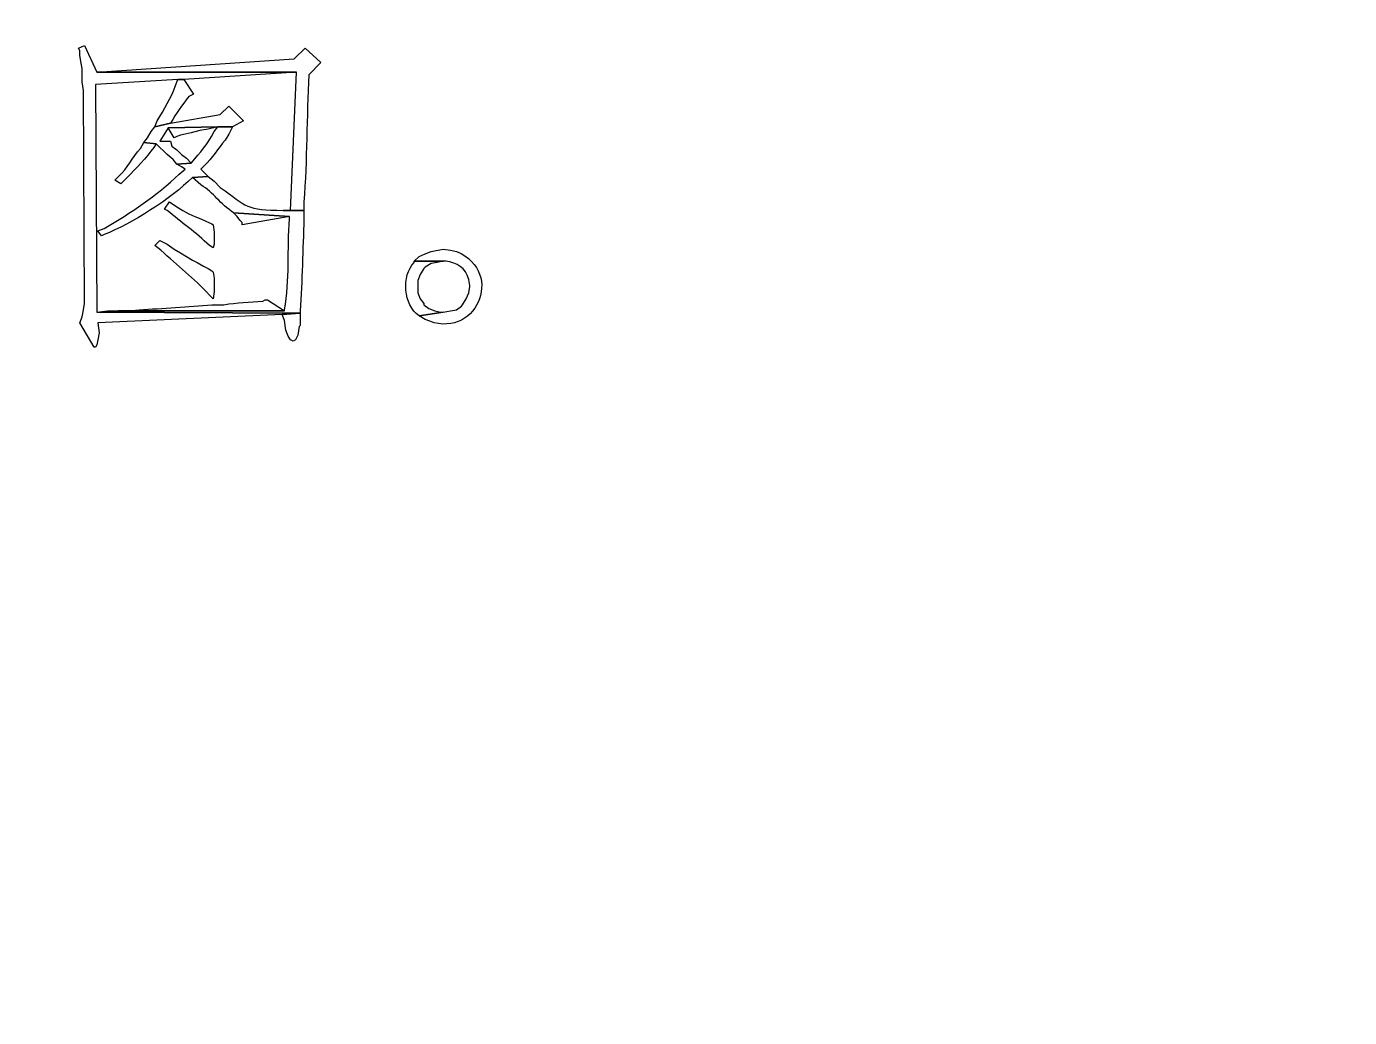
# Model space of a CAD drawing. Header units: centimetres. Extents: x -20.7 to 20.7, y -14.5 to 14.5.
# Drawn here: x -9.832 to -7.52, y -10.452 to -8.72 of the extents above; entities that cross this region are included whole.
import ezdxf

# ---------------------------------------------------------------- set-up
doc = ezdxf.new("R2010")
doc.units = ezdxf.units.CM
doc.header["$MEASUREMENT"] = 0
doc.layers.add('layer 1', color=7, linetype='Continuous')

msp = doc.modelspace()

# ---------------------------------------------------------------- linework, layer by layer
at = {"layer": 'layer 1', "lineweight": 9}
msp.add_open_spline([(19.88612, 13.89874), (19.88612, 13.89874), (-20.11465, 13.89874), (-20.11465, 13.89874), (-20.11465, 13.89874), (-20.11465, 13.89874), (-20.11465, -13.80208), (-20.11465, -13.80208)], degree=3, knots=[0, 0, 0, 0, 0.3333333, 0.3333333, 0.3333333, 0.3333333, 1, 1, 1, 1], dxfattribs=at)
at = {"layer": 'layer 1'}
for points, knots in [([(-9.73028, -8.75383), (-9.73028, -8.75383), (-9.74087, -8.75806), (-9.74087, -8.75806), (-9.74087, -8.75806), (-9.74087, -8.75806), (-9.73875, -8.76229), (-9.73875, -8.76229), (-9.73875, -8.76229), (-9.73875, -8.76229), (-9.73875, -8.77076), (-9.73875, -8.77076), (-9.73875, -8.77076), (-9.73875, -8.77076), (-9.73663, -8.78134), (-9.73663, -8.78134), (-9.73663, -8.78134), (-9.73663, -8.78134), (-9.73452, -8.79404), (-9.73452, -8.79404), (-9.73452, -8.79404), (-9.73452, -8.79404), (-9.73452, -8.81733), (-9.73452, -8.81733), (-9.73452, -8.81733), (-9.73452, -8.81733), (-9.7324, -8.83214), (-9.7324, -8.83214), (-9.7324, -8.83214), (-9.7324, -8.83214), (-9.73028, -9.20256), (-9.73028, -9.20256), (-9.73028, -9.20256), (-9.73028, -9.20256), (-9.73028, -9.20468), (-9.73028, -9.20468), (-9.73028, -9.20468), (-9.73028, -9.20468), (-9.7324, -9.21526), (-9.7324, -9.21526), (-9.7324, -9.21526), (-9.7324, -9.21526), (-9.73452, -9.22796), (-9.73452, -9.22796), (-9.73452, -9.22796), (-9.73452, -9.22796), (-9.73875, -9.23854), (-9.73875, -9.23854), (-9.73875, -9.23854), (-9.73875, -9.23854), (-9.71335, -9.28088), (-9.71335, -9.28088), (-9.71335, -9.28088), (-9.71335, -9.28088), (-9.71123, -9.28088), (-9.71123, -9.28088), (-9.71123, -9.28088), (-9.71123, -9.28088), (-9.70912, -9.27664), (-9.70912, -9.27664), (-9.70912, -9.27664), (-9.70912, -9.27664), (-9.707, -9.26818), (-9.707, -9.26818), (-9.707, -9.26818), (-9.707, -9.26818), (-9.70488, -9.25548), (-9.70488, -9.25548), (-9.70488, -9.25548), (-9.70488, -9.25548), (-9.707, -9.23854), (-9.707, -9.23854), (-9.707, -9.23854), (-9.707, -9.23854), (-9.38527, -9.22373), (-9.38527, -9.22373), (-9.38527, -9.22373), (-9.38527, -9.22373), (-9.35352, -9.22161), (-9.35352, -9.22161), (-9.35352, -9.22161), (-9.35352, -9.22161), (-9.70912, -9.21949), (-9.70912, -9.21949), (-9.70912, -9.21949), (-9.70912, -9.21949), (-9.71123, -8.82156), (-9.71123, -8.82156), (-9.71123, -8.82156), (-9.71123, -8.82156), (-9.5673, -8.81309), (-9.5673, -8.81309), (-9.5673, -8.81309), (-9.5673, -8.81309), (-9.55672, -8.81309), (-9.55672, -8.81309), (-9.55672, -8.81309), (-9.55672, -8.81309), (-9.35987, -8.80039), (-9.35987, -8.80039), (-9.35987, -8.80039), (-9.35987, -8.80039), (-9.70912, -8.80039), (-9.70912, -8.80039), (-9.70912, -8.80039), (-9.70912, -8.80039), (-9.73028, -8.75383), (-9.73028, -8.75383)], [0, 0, 0, 0, 0.0357143, 0.0357143, 0.0357143, 0.0357143, 0.0714286, 0.0714286, 0.0714286, 0.0714286, 0.1071429, 0.1071429, 0.1071429, 0.1071429, 0.1428571, 0.1428571, 0.1428571, 0.1428571, 0.1785714, 0.1785714, 0.1785714, 0.1785714, 0.2142857, 0.2142857, 0.2142857, 0.2142857, 0.25, 0.25, 0.25, 0.25, 0.2857143, 0.2857143, 0.2857143, 0.2857143, 0.3214286, 0.3214286, 0.3214286, 0.3214286, 0.3571429, 0.3571429, 0.3571429, 0.3571429, 0.3928571, 0.3928571, 0.3928571, 0.3928571, 0.4285714, 0.4285714, 0.4285714, 0.4285714, 0.4642857, 0.4642857, 0.4642857, 0.4642857, 0.5, 0.5, 0.5, 0.5, 0.5357143, 0.5357143, 0.5357143, 0.5357143, 0.5714286, 0.5714286, 0.5714286, 0.5714286, 0.6071429, 0.6071429, 0.6071429, 0.6071429, 0.6428571, 0.6428571, 0.6428571, 0.6428571, 0.6785714, 0.6785714, 0.6785714, 0.6785714, 0.7142857, 0.7142857, 0.7142857, 0.7142857, 0.75, 0.75, 0.75, 0.75, 0.7857143, 0.7857143, 0.7857143, 0.7857143, 0.8214286, 0.8214286, 0.8214286, 0.8214286, 0.8571429, 0.8571429, 0.8571429, 0.8571429, 0.8928571, 0.8928571, 0.8928571, 0.8928571, 0.9285714, 0.9285714, 0.9285714, 0.9285714, 1, 1, 1, 1]), ([(-9.34505, -8.75806), (-9.34505, -8.75806), (-9.3641, -8.77711), (-9.3641, -8.77711), (-9.3641, -8.77711), (-9.3641, -8.77711), (-9.70912, -8.8004), (-9.70912, -8.8004), (-9.70912, -8.8004), (-9.70912, -8.8004), (-9.35987, -8.8004), (-9.35987, -8.8004), (-9.35987, -8.8004), (-9.35987, -8.8004), (-9.37045, -9.0417), (-9.37045, -9.0417), (-9.37045, -9.0417), (-9.37045, -9.0417), (-9.38315, -9.0417), (-9.38315, -9.0417), (-9.38315, -9.0417), (-9.38315, -9.0417), (-9.34717, -9.0417), (-9.34717, -9.0417), (-9.34717, -9.0417), (-9.34717, -9.0417), (-9.34717, -9.02688), (-9.34717, -9.02688), (-9.34717, -9.02688), (-9.34173, -8.95399), (-9.3423, -8.87818), (-9.3387, -8.80463), (-9.3387, -8.80463), (-9.3387, -8.80463), (-9.31753, -8.78346), (-9.31753, -8.78346), (-9.31753, -8.78346), (-9.31753, -8.78346), (-9.34505, -8.75806), (-9.34505, -8.75806)], [0, 0, 0, 0, 0.0909091, 0.0909091, 0.0909091, 0.0909091, 0.1818182, 0.1818182, 0.1818182, 0.1818182, 0.2727273, 0.2727273, 0.2727273, 0.2727273, 0.3636364, 0.3636364, 0.3636364, 0.3636364, 0.4545455, 0.4545455, 0.4545455, 0.4545455, 0.5454545, 0.5454545, 0.5454545, 0.5454545, 0.6363636, 0.6363636, 0.6363636, 0.6363636, 0.7272727, 0.7272727, 0.7272727, 0.7272727, 0.8181818, 0.8181818, 0.8181818, 0.8181818, 1, 1, 1, 1]), ([(-9.55672, -8.8131), (-9.55672, -8.8131), (-9.5673, -8.8131), (-9.5673, -8.8131), (-9.5673, -8.8131), (-9.5673, -8.8131), (-9.57153, -8.82368), (-9.57153, -8.82368), (-9.57153, -8.82368), (-9.57908, -8.84587), (-9.59143, -8.86495), (-9.60328, -8.88506), (-9.60328, -8.88506), (-9.60328, -8.88506), (-9.60752, -8.89565), (-9.60752, -8.89565), (-9.60752, -8.89565), (-9.60752, -8.89565), (-9.58, -8.8893), (-9.58, -8.8893), (-9.58, -8.8893), (-9.56984, -8.87077), (-9.56084, -8.85924), (-9.54825, -8.84273), (-9.54825, -8.84273), (-9.54825, -8.84273), (-9.53978, -8.8385), (-9.53978, -8.8385), (-9.53978, -8.8385), (-9.53978, -8.8385), (-9.55672, -8.8131), (-9.55672, -8.8131)], [0, 0, 0, 0, 0.1111111, 0.1111111, 0.1111111, 0.1111111, 0.2222222, 0.2222222, 0.2222222, 0.2222222, 0.3333333, 0.3333333, 0.3333333, 0.3333333, 0.4444444, 0.4444444, 0.4444444, 0.4444444, 0.5555556, 0.5555556, 0.5555556, 0.5555556, 0.6666667, 0.6666667, 0.6666667, 0.6666667, 0.7777778, 0.7777778, 0.7777778, 0.7777778, 1, 1, 1, 1]), ([(-9.4784, -8.85966), (-9.4784, -8.85966), (-9.49322, -8.87448), (-9.49322, -8.87448), (-9.49322, -8.87448), (-9.49322, -8.87448), (-9.58, -8.8893), (-9.58, -8.8893), (-9.58, -8.8893), (-9.58, -8.8893), (-9.60752, -8.89565), (-9.60752, -8.89565), (-9.60752, -8.89565), (-9.60752, -8.89565), (-9.61387, -8.90411), (-9.61387, -8.90411), (-9.61387, -8.90411), (-9.61387, -8.90411), (-9.62022, -8.9147), (-9.62022, -8.9147), (-9.62022, -8.9147), (-9.62022, -8.9147), (-9.62657, -8.92316), (-9.62657, -8.92316), (-9.62657, -8.92316), (-9.62657, -8.92316), (-9.6054, -8.92528), (-9.6054, -8.92528), (-9.6054, -8.92528), (-9.6054, -8.92528), (-9.58635, -8.94433), (-9.58635, -8.94433), (-9.58635, -8.94433), (-9.58635, -8.94433), (-9.57577, -8.9528), (-9.57577, -8.9528), (-9.57577, -8.9528), (-9.57577, -8.9528), (-9.56942, -8.96126), (-9.56942, -8.96126), (-9.56942, -8.96126), (-9.56942, -8.96126), (-9.54402, -8.95915), (-9.54402, -8.95915), (-9.54402, -8.95915), (-9.54402, -8.95915), (-9.55248, -8.95068), (-9.55248, -8.95068), (-9.55248, -8.95068), (-9.55248, -8.95068), (-9.56095, -8.94433), (-9.56095, -8.94433), (-9.56095, -8.94433), (-9.56095, -8.94433), (-9.56942, -8.93586), (-9.56942, -8.93586), (-9.56942, -8.93586), (-9.56942, -8.93586), (-9.57788, -8.92951), (-9.57788, -8.92951), (-9.57788, -8.92951), (-9.57788, -8.92951), (-9.58, -8.92105), (-9.58, -8.92105), (-9.58, -8.92105), (-9.58, -8.92105), (-9.59905, -8.92105), (-9.59905, -8.92105), (-9.59905, -8.92105), (-9.59905, -8.92105), (-9.58423, -8.89776), (-9.58423, -8.89776), (-9.58423, -8.89776), (-9.58423, -8.89776), (-9.49745, -8.89565), (-9.49745, -8.89565), (-9.49745, -8.89565), (-9.49745, -8.89565), (-9.47205, -8.89565), (-9.47205, -8.89565), (-9.47205, -8.89565), (-9.47205, -8.89565), (-9.453, -8.88506), (-9.453, -8.88506), (-9.453, -8.88506), (-9.453, -8.88506), (-9.4784, -8.85966), (-9.4784, -8.85966)], [0, 0, 0, 0, 0.0434783, 0.0434783, 0.0434783, 0.0434783, 0.0869565, 0.0869565, 0.0869565, 0.0869565, 0.1304348, 0.1304348, 0.1304348, 0.1304348, 0.173913, 0.173913, 0.173913, 0.173913, 0.2173913, 0.2173913, 0.2173913, 0.2173913, 0.2608696, 0.2608696, 0.2608696, 0.2608696, 0.3043478, 0.3043478, 0.3043478, 0.3043478, 0.3478261, 0.3478261, 0.3478261, 0.3478261, 0.3913043, 0.3913043, 0.3913043, 0.3913043, 0.4347826, 0.4347826, 0.4347826, 0.4347826, 0.4782609, 0.4782609, 0.4782609, 0.4782609, 0.5217391, 0.5217391, 0.5217391, 0.5217391, 0.5652174, 0.5652174, 0.5652174, 0.5652174, 0.6086957, 0.6086957, 0.6086957, 0.6086957, 0.6521739, 0.6521739, 0.6521739, 0.6521739, 0.6956522, 0.6956522, 0.6956522, 0.6956522, 0.7391304, 0.7391304, 0.7391304, 0.7391304, 0.7826087, 0.7826087, 0.7826087, 0.7826087, 0.826087, 0.826087, 0.826087, 0.826087, 0.8695652, 0.8695652, 0.8695652, 0.8695652, 0.9130435, 0.9130435, 0.9130435, 0.9130435, 1, 1, 1, 1]), ([(-9.47205, -8.89565), (-9.47205, -8.89565), (-9.49745, -8.89565), (-9.49745, -8.89565), (-9.49745, -8.89565), (-9.49745, -8.89565), (-9.5038, -8.90411), (-9.5038, -8.90411), (-9.5038, -8.90411), (-9.51724, -8.92937), (-9.52701, -8.93823), (-9.54402, -8.95915), (-9.54402, -8.95915), (-9.54402, -8.95915), (-9.56942, -8.96126), (-9.56942, -8.96126), (-9.56942, -8.96126), (-9.56942, -8.96126), (-9.56095, -8.9655), (-9.56095, -8.9655), (-9.56095, -8.9655), (-9.56095, -8.9655), (-9.5546, -8.96973), (-9.5546, -8.96973), (-9.5546, -8.96973), (-9.5546, -8.96973), (-9.56518, -8.9782), (-9.56518, -8.9782), (-9.56518, -8.9782), (-9.60494, -9.01718), (-9.64879, -9.04551), (-9.69642, -9.07345), (-9.69642, -9.07345), (-9.69642, -9.07345), (-9.707, -9.07768), (-9.707, -9.07768), (-9.707, -9.07768), (-9.707, -9.07768), (-9.70065, -9.08615), (-9.70065, -9.08615), (-9.70065, -9.08615), (-9.70065, -9.08615), (-9.69642, -9.08403), (-9.69642, -9.08403), (-9.69642, -9.08403), (-9.64735, -9.06554), (-9.57968, -9.02099), (-9.5419, -8.98455), (-9.5419, -8.98455), (-9.5419, -8.98455), (-9.51438, -8.98243), (-9.51438, -8.98243), (-9.51438, -8.98243), (-9.51438, -8.98243), (-9.52708, -8.96973), (-9.52708, -8.96973), (-9.52708, -8.96973), (-9.52708, -8.96973), (-9.52073, -8.96338), (-9.52073, -8.96338), (-9.52073, -8.96338), (-9.50761, -8.95195), (-9.49681, -8.93223), (-9.48475, -8.91893), (-9.48475, -8.91893), (-9.48475, -8.91893), (-9.4784, -8.90835), (-9.4784, -8.90835), (-9.4784, -8.90835), (-9.4784, -8.90835), (-9.47205, -8.89565), (-9.47205, -8.89565)], [0, 0, 0, 0, 0.0526316, 0.0526316, 0.0526316, 0.0526316, 0.1052632, 0.1052632, 0.1052632, 0.1052632, 0.1578947, 0.1578947, 0.1578947, 0.1578947, 0.2105263, 0.2105263, 0.2105263, 0.2105263, 0.2631579, 0.2631579, 0.2631579, 0.2631579, 0.3157895, 0.3157895, 0.3157895, 0.3157895, 0.3684211, 0.3684211, 0.3684211, 0.3684211, 0.4210526, 0.4210526, 0.4210526, 0.4210526, 0.4736842, 0.4736842, 0.4736842, 0.4736842, 0.5263158, 0.5263158, 0.5263158, 0.5263158, 0.5789474, 0.5789474, 0.5789474, 0.5789474, 0.6315789, 0.6315789, 0.6315789, 0.6315789, 0.6842105, 0.6842105, 0.6842105, 0.6842105, 0.7368421, 0.7368421, 0.7368421, 0.7368421, 0.7894737, 0.7894737, 0.7894737, 0.7894737, 0.8421053, 0.8421053, 0.8421053, 0.8421053, 0.8947368, 0.8947368, 0.8947368, 0.8947368, 1, 1, 1, 1]), ([(-9.49745, -8.89565), (-9.49745, -8.89565), (-9.58423, -8.89776), (-9.58423, -8.89776), (-9.58423, -8.89776), (-9.58423, -8.89776), (-9.57365, -8.9147), (-9.57365, -8.9147), (-9.57365, -8.9147), (-9.57365, -8.9147), (-9.56942, -8.91258), (-9.56942, -8.91258), (-9.56942, -8.91258), (-9.56942, -8.91258), (-9.56307, -8.91046), (-9.56307, -8.91046), (-9.56307, -8.91046), (-9.56307, -8.91046), (-9.5546, -8.90835), (-9.5546, -8.90835), (-9.5546, -8.90835), (-9.5546, -8.90835), (-9.54402, -8.90623), (-9.54402, -8.90623), (-9.54402, -8.90623), (-9.54402, -8.90623), (-9.5292, -8.902), (-9.5292, -8.902), (-9.5292, -8.902), (-9.5292, -8.902), (-9.51438, -8.89988), (-9.51438, -8.89988), (-9.51438, -8.89988), (-9.51438, -8.89988), (-9.49745, -8.89565), (-9.49745, -8.89565)], [0, 0, 0, 0, 0.1, 0.1, 0.1, 0.1, 0.2, 0.2, 0.2, 0.2, 0.3, 0.3, 0.3, 0.3, 0.4, 0.4, 0.4, 0.4, 0.5, 0.5, 0.5, 0.5, 0.6, 0.6, 0.6, 0.6, 0.7, 0.7, 0.7, 0.7, 0.8, 0.8, 0.8, 0.8, 1, 1, 1, 1]), ([(-9.62657, -8.92316), (-9.62657, -8.92316), (-9.63292, -8.93375), (-9.63292, -8.93375), (-9.63292, -8.93375), (-9.64586, -8.94793), (-9.65743, -8.97001), (-9.6689, -8.98031), (-9.6689, -8.98031), (-9.6689, -8.98031), (-9.67737, -8.98878), (-9.67737, -8.98878), (-9.67737, -8.98878), (-9.67737, -8.98878), (-9.66678, -8.99513), (-9.66678, -8.99513), (-9.66678, -8.99513), (-9.66678, -8.99513), (-9.6562, -8.98455), (-9.6562, -8.98455), (-9.6562, -8.98455), (-9.64036, -8.96923), (-9.62247, -8.94955), (-9.60963, -8.93163), (-9.60963, -8.93163), (-9.60963, -8.93163), (-9.6054, -8.92528), (-9.6054, -8.92528), (-9.6054, -8.92528), (-9.6054, -8.92528), (-9.62657, -8.92316), (-9.62657, -8.92316)], [0, 0, 0, 0, 0.1111111, 0.1111111, 0.1111111, 0.1111111, 0.2222222, 0.2222222, 0.2222222, 0.2222222, 0.3333333, 0.3333333, 0.3333333, 0.3333333, 0.4444444, 0.4444444, 0.4444444, 0.4444444, 0.5555556, 0.5555556, 0.5555556, 0.5555556, 0.6666667, 0.6666667, 0.6666667, 0.6666667, 0.7777778, 0.7777778, 0.7777778, 0.7777778, 1, 1, 1, 1]), ([(-9.51438, -8.98243), (-9.51438, -8.98243), (-9.5419, -8.98455), (-9.5419, -8.98455), (-9.5419, -8.98455), (-9.5419, -8.98455), (-9.52708, -8.99725), (-9.52708, -8.99725), (-9.52708, -8.99725), (-9.50391, -9.0109), (-9.49477, -9.03012), (-9.46993, -9.04593), (-9.46993, -9.04593), (-9.46993, -9.04593), (-9.37257, -9.05228), (-9.37257, -9.05228), (-9.37257, -9.05228), (-9.37257, -9.05228), (-9.37257, -9.05651), (-9.37257, -9.05651), (-9.37257, -9.05651), (-9.37609, -9.11035), (-9.372, -9.16312), (-9.38103, -9.21526), (-9.38103, -9.21526), (-9.38103, -9.21526), (-9.38103, -9.21738), (-9.38103, -9.21738), (-9.38103, -9.21738), (-9.38103, -9.21738), (-9.69007, -9.21738), (-9.69007, -9.21738), (-9.69007, -9.21738), (-9.69007, -9.21738), (-9.70912, -9.2195), (-9.70912, -9.2195), (-9.70912, -9.2195), (-9.70912, -9.2195), (-9.35352, -9.22161), (-9.35352, -9.22161), (-9.35352, -9.22161), (-9.35352, -9.22161), (-9.35352, -9.21738), (-9.35352, -9.21738), (-9.35352, -9.21738), (-9.35034, -9.16429), (-9.34893, -9.10992), (-9.34717, -9.05651), (-9.34717, -9.05651), (-9.34717, -9.05651), (-9.34717, -9.0417), (-9.34717, -9.0417), (-9.34717, -9.0417), (-9.34717, -9.0417), (-9.38315, -9.0417), (-9.38315, -9.0417), (-9.38315, -9.0417), (-9.44905, -9.04106), (-9.44609, -9.03552), (-9.49322, -9.00148), (-9.49322, -9.00148), (-9.49322, -9.00148), (-9.5038, -8.9909), (-9.5038, -8.9909), (-9.5038, -8.9909), (-9.5038, -8.9909), (-9.51438, -8.98243), (-9.51438, -8.98243)], [0, 0, 0, 0, 0.0555556, 0.0555556, 0.0555556, 0.0555556, 0.1111111, 0.1111111, 0.1111111, 0.1111111, 0.1666667, 0.1666667, 0.1666667, 0.1666667, 0.2222222, 0.2222222, 0.2222222, 0.2222222, 0.2777778, 0.2777778, 0.2777778, 0.2777778, 0.3333333, 0.3333333, 0.3333333, 0.3333333, 0.3888889, 0.3888889, 0.3888889, 0.3888889, 0.4444444, 0.4444444, 0.4444444, 0.4444444, 0.5, 0.5, 0.5, 0.5, 0.5555556, 0.5555556, 0.5555556, 0.5555556, 0.6111111, 0.6111111, 0.6111111, 0.6111111, 0.6666667, 0.6666667, 0.6666667, 0.6666667, 0.7222222, 0.7222222, 0.7222222, 0.7222222, 0.7777778, 0.7777778, 0.7777778, 0.7777778, 0.8333333, 0.8333333, 0.8333333, 0.8333333, 0.8888889, 0.8888889, 0.8888889, 0.8888889, 1, 1, 1, 1]), ([(-9.58212, -9.02688), (-9.58212, -9.02688), (-9.59058, -9.03958), (-9.59058, -9.03958), (-9.59058, -9.03958), (-9.59058, -9.03958), (-9.58635, -9.04169), (-9.58635, -9.04169), (-9.58635, -9.04169), (-9.56155, -9.06286), (-9.53583, -9.08018), (-9.51227, -9.10308), (-9.51227, -9.10308), (-9.51227, -9.10308), (-9.50592, -9.10731), (-9.50592, -9.10731), (-9.50592, -9.10731), (-9.50592, -9.10731), (-9.5038, -9.10096), (-9.5038, -9.10096), (-9.5038, -9.10096), (-9.5038, -9.10096), (-9.5038, -9.07979), (-9.5038, -9.07979), (-9.5038, -9.07979), (-9.5038, -9.07979), (-9.50592, -9.06709), (-9.50592, -9.06709), (-9.50592, -9.06709), (-9.50592, -9.06709), (-9.50803, -9.06498), (-9.50803, -9.06498), (-9.50803, -9.06498), (-9.50803, -9.06498), (-9.51862, -9.06074), (-9.51862, -9.06074), (-9.51862, -9.06074), (-9.51862, -9.06074), (-9.52708, -9.05651), (-9.52708, -9.05651), (-9.52708, -9.05651), (-9.52708, -9.05651), (-9.53767, -9.05228), (-9.53767, -9.05228), (-9.53767, -9.05228), (-9.53767, -9.05228), (-9.54825, -9.04804), (-9.54825, -9.04804), (-9.54825, -9.04804), (-9.54825, -9.04804), (-9.55883, -9.04169), (-9.55883, -9.04169), (-9.55883, -9.04169), (-9.55883, -9.04169), (-9.56942, -9.03534), (-9.56942, -9.03534), (-9.56942, -9.03534), (-9.56942, -9.03534), (-9.58212, -9.02688), (-9.58212, -9.02688)], [0, 0, 0, 0, 0.0625, 0.0625, 0.0625, 0.0625, 0.125, 0.125, 0.125, 0.125, 0.1875, 0.1875, 0.1875, 0.1875, 0.25, 0.25, 0.25, 0.25, 0.3125, 0.3125, 0.3125, 0.3125, 0.375, 0.375, 0.375, 0.375, 0.4375, 0.4375, 0.4375, 0.4375, 0.5, 0.5, 0.5, 0.5, 0.5625, 0.5625, 0.5625, 0.5625, 0.625, 0.625, 0.625, 0.625, 0.6875, 0.6875, 0.6875, 0.6875, 0.75, 0.75, 0.75, 0.75, 0.8125, 0.8125, 0.8125, 0.8125, 0.875, 0.875, 0.875, 0.875, 1, 1, 1, 1]), ([(-9.46993, -9.04593), (-9.46993, -9.04593), (-9.46358, -9.05228), (-9.46358, -9.05228), (-9.46358, -9.05228), (-9.46358, -9.05228), (-9.45935, -9.05863), (-9.45935, -9.05863), (-9.45935, -9.05863), (-9.45935, -9.05863), (-9.45512, -9.06286), (-9.45512, -9.06286), (-9.45512, -9.06286), (-9.45512, -9.06286), (-9.45512, -9.06709), (-9.45512, -9.06709), (-9.45512, -9.06709), (-9.45512, -9.06709), (-9.37257, -9.05228), (-9.37257, -9.05228), (-9.37257, -9.05228), (-9.37257, -9.05228), (-9.46993, -9.04593), (-9.46993, -9.04593)], [0, 0, 0, 0, 0.1428571, 0.1428571, 0.1428571, 0.1428571, 0.2857143, 0.2857143, 0.2857143, 0.2857143, 0.4285714, 0.4285714, 0.4285714, 0.4285714, 0.5714286, 0.5714286, 0.5714286, 0.5714286, 0.7142857, 0.7142857, 0.7142857, 0.7142857, 1, 1, 1, 1]), ([(-9.59905, -9.09461), (-9.59905, -9.09461), (-9.60752, -9.10308), (-9.60752, -9.10308), (-9.60752, -9.10308), (-9.60752, -9.10308), (-9.59693, -9.11155), (-9.59693, -9.11155), (-9.59693, -9.11155), (-9.56723, -9.13949), (-9.54063, -9.15889), (-9.51227, -9.18986), (-9.51227, -9.18986), (-9.51227, -9.18986), (-9.50592, -9.19621), (-9.50592, -9.19621), (-9.50592, -9.19621), (-9.50592, -9.19621), (-9.5038, -9.18351), (-9.5038, -9.18351), (-9.5038, -9.18351), (-9.5038, -9.18351), (-9.5038, -9.16023), (-9.5038, -9.16023), (-9.5038, -9.16023), (-9.5038, -9.16023), (-9.50592, -9.14965), (-9.50592, -9.14965), (-9.50592, -9.14965), (-9.50592, -9.14965), (-9.50803, -9.14753), (-9.50803, -9.14753), (-9.50803, -9.14753), (-9.50803, -9.14753), (-9.51438, -9.1433), (-9.51438, -9.1433), (-9.51438, -9.1433), (-9.51438, -9.1433), (-9.52285, -9.13906), (-9.52285, -9.13906), (-9.52285, -9.13906), (-9.52285, -9.13906), (-9.53343, -9.13271), (-9.53343, -9.13271), (-9.53343, -9.13271), (-9.53343, -9.13271), (-9.5419, -9.12848), (-9.5419, -9.12848), (-9.5419, -9.12848), (-9.5419, -9.12848), (-9.56307, -9.11578), (-9.56307, -9.11578), (-9.56307, -9.11578), (-9.56307, -9.11578), (-9.57365, -9.10943), (-9.57365, -9.10943), (-9.57365, -9.10943), (-9.57365, -9.10943), (-9.58635, -9.10096), (-9.58635, -9.10096), (-9.58635, -9.10096), (-9.58635, -9.10096), (-9.59905, -9.09461), (-9.59905, -9.09461)], [0, 0, 0, 0, 0.0588235, 0.0588235, 0.0588235, 0.0588235, 0.1176471, 0.1176471, 0.1176471, 0.1176471, 0.1764706, 0.1764706, 0.1764706, 0.1764706, 0.2352941, 0.2352941, 0.2352941, 0.2352941, 0.2941176, 0.2941176, 0.2941176, 0.2941176, 0.3529412, 0.3529412, 0.3529412, 0.3529412, 0.4117647, 0.4117647, 0.4117647, 0.4117647, 0.4705882, 0.4705882, 0.4705882, 0.4705882, 0.5294118, 0.5294118, 0.5294118, 0.5294118, 0.5882353, 0.5882353, 0.5882353, 0.5882353, 0.6470588, 0.6470588, 0.6470588, 0.6470588, 0.7058824, 0.7058824, 0.7058824, 0.7058824, 0.7647059, 0.7647059, 0.7647059, 0.7647059, 0.8235294, 0.8235294, 0.8235294, 0.8235294, 0.8823529, 0.8823529, 0.8823529, 0.8823529, 1, 1, 1, 1]), ([(-9.10375, -9.10943), (-9.10375, -9.10943), (-9.12492, -9.11366), (-9.12492, -9.11366), (-9.12492, -9.11366), (-9.12492, -9.11366), (-9.1355, -9.1179), (-9.1355, -9.1179), (-9.1355, -9.1179), (-9.1355, -9.1179), (-9.14608, -9.12213), (-9.14608, -9.12213), (-9.14608, -9.12213), (-9.14608, -9.12213), (-9.15455, -9.1306), (-9.15455, -9.1306), (-9.15455, -9.1306), (-9.15455, -9.1306), (-9.09952, -9.1306), (-9.09952, -9.1306), (-9.09952, -9.1306), (-9.0793, -9.13324), (-9.06498, -9.14185), (-9.0593, -9.16235), (-9.0593, -9.16235), (-9.0593, -9.16235), (-9.05718, -9.17293), (-9.05718, -9.17293), (-9.05718, -9.17293), (-9.05718, -9.17293), (-9.05718, -9.17505), (-9.05718, -9.17505), (-9.05718, -9.17505), (-9.05718, -9.17505), (-9.0593, -9.18563), (-9.0593, -9.18563), (-9.0593, -9.18563), (-9.0593, -9.18563), (-9.06353, -9.19621), (-9.06353, -9.19621), (-9.06353, -9.19621), (-9.06353, -9.19621), (-9.06988, -9.2068), (-9.06988, -9.2068), (-9.06988, -9.2068), (-9.06988, -9.2068), (-9.072, -9.20891), (-9.072, -9.20891), (-9.072, -9.20891), (-9.072, -9.20891), (-9.08047, -9.21526), (-9.08047, -9.21526), (-9.08047, -9.21526), (-9.08047, -9.21526), (-9.09105, -9.21738), (-9.09105, -9.21738), (-9.09105, -9.21738), (-9.09105, -9.21738), (-9.10375, -9.2195), (-9.10375, -9.2195), (-9.10375, -9.2195), (-9.10375, -9.2195), (-9.14608, -9.22585), (-9.14608, -9.22585), (-9.14608, -9.22585), (-9.14608, -9.22585), (-9.1355, -9.2322), (-9.1355, -9.2322), (-9.1355, -9.2322), (-9.04822, -9.27298), (-8.99361, -9.15017), (-9.08047, -9.11366), (-9.08047, -9.11366), (-9.08047, -9.11366), (-9.09105, -9.11155), (-9.09105, -9.11155), (-9.09105, -9.11155), (-9.09105, -9.11155), (-9.10375, -9.10943), (-9.10375, -9.10943)], [0, 0, 0, 0, 0.047619, 0.047619, 0.047619, 0.047619, 0.0952381, 0.0952381, 0.0952381, 0.0952381, 0.1428571, 0.1428571, 0.1428571, 0.1428571, 0.1904762, 0.1904762, 0.1904762, 0.1904762, 0.2380952, 0.2380952, 0.2380952, 0.2380952, 0.2857143, 0.2857143, 0.2857143, 0.2857143, 0.3333333, 0.3333333, 0.3333333, 0.3333333, 0.3809524, 0.3809524, 0.3809524, 0.3809524, 0.4285714, 0.4285714, 0.4285714, 0.4285714, 0.4761905, 0.4761905, 0.4761905, 0.4761905, 0.5238095, 0.5238095, 0.5238095, 0.5238095, 0.5714286, 0.5714286, 0.5714286, 0.5714286, 0.6190476, 0.6190476, 0.6190476, 0.6190476, 0.6666667, 0.6666667, 0.6666667, 0.6666667, 0.7142857, 0.7142857, 0.7142857, 0.7142857, 0.7619048, 0.7619048, 0.7619048, 0.7619048, 0.8095238, 0.8095238, 0.8095238, 0.8095238, 0.8571429, 0.8571429, 0.8571429, 0.8571429, 0.9047619, 0.9047619, 0.9047619, 0.9047619, 1, 1, 1, 1]), ([(-9.15455, -9.1306), (-9.15455, -9.1306), (-9.15455, -9.13271), (-9.15455, -9.13271), (-9.15455, -9.13271), (-9.1773, -9.15617), (-9.17332, -9.20778), (-9.14608, -9.22585), (-9.14608, -9.22585), (-9.14608, -9.22585), (-9.10375, -9.2195), (-9.10375, -9.2195), (-9.10375, -9.2195), (-9.10375, -9.2195), (-9.10798, -9.2195), (-9.10798, -9.2195), (-9.10798, -9.2195), (-9.10798, -9.2195), (-9.11857, -9.21738), (-9.11857, -9.21738), (-9.11857, -9.21738), (-9.11857, -9.21738), (-9.12915, -9.21315), (-9.12915, -9.21315), (-9.12915, -9.21315), (-9.12915, -9.21315), (-9.13762, -9.2068), (-9.13762, -9.2068), (-9.13762, -9.2068), (-9.13762, -9.2068), (-9.13762, -9.20468), (-9.13762, -9.20468), (-9.13762, -9.20468), (-9.13762, -9.20468), (-9.14397, -9.19621), (-9.14397, -9.19621), (-9.14397, -9.19621), (-9.14397, -9.19621), (-9.1482, -9.18563), (-9.1482, -9.18563), (-9.1482, -9.18563), (-9.1482, -9.18563), (-9.1482, -9.16446), (-9.1482, -9.16446), (-9.1482, -9.16446), (-9.1482, -9.16446), (-9.14397, -9.15388), (-9.14397, -9.15388), (-9.14397, -9.15388), (-9.14397, -9.15388), (-9.13762, -9.1433), (-9.13762, -9.1433), (-9.13762, -9.1433), (-9.13762, -9.1433), (-9.1355, -9.14118), (-9.1355, -9.14118), (-9.1355, -9.14118), (-9.1355, -9.14118), (-9.12492, -9.13483), (-9.12492, -9.13483), (-9.12492, -9.13483), (-9.12492, -9.13483), (-9.11433, -9.13271), (-9.11433, -9.13271), (-9.11433, -9.13271), (-9.11433, -9.13271), (-9.10375, -9.1306), (-9.10375, -9.1306), (-9.10375, -9.1306), (-9.10375, -9.1306), (-9.15455, -9.1306), (-9.15455, -9.1306)], [0, 0, 0, 0, 0.0526316, 0.0526316, 0.0526316, 0.0526316, 0.1052632, 0.1052632, 0.1052632, 0.1052632, 0.1578947, 0.1578947, 0.1578947, 0.1578947, 0.2105263, 0.2105263, 0.2105263, 0.2105263, 0.2631579, 0.2631579, 0.2631579, 0.2631579, 0.3157895, 0.3157895, 0.3157895, 0.3157895, 0.3684211, 0.3684211, 0.3684211, 0.3684211, 0.4210526, 0.4210526, 0.4210526, 0.4210526, 0.4736842, 0.4736842, 0.4736842, 0.4736842, 0.5263158, 0.5263158, 0.5263158, 0.5263158, 0.5789474, 0.5789474, 0.5789474, 0.5789474, 0.6315789, 0.6315789, 0.6315789, 0.6315789, 0.6842105, 0.6842105, 0.6842105, 0.6842105, 0.7368421, 0.7368421, 0.7368421, 0.7368421, 0.7894737, 0.7894737, 0.7894737, 0.7894737, 0.8421053, 0.8421053, 0.8421053, 0.8421053, 0.8947368, 0.8947368, 0.8947368, 0.8947368, 1, 1, 1, 1]), ([(-9.41067, -9.19833), (-9.41067, -9.19833), (-9.4149, -9.19833), (-9.4149, -9.19833), (-9.4149, -9.19833), (-9.4149, -9.19833), (-9.41913, -9.20045), (-9.41913, -9.20045), (-9.41913, -9.20045), (-9.44164, -9.20274), (-9.46443, -9.20231), (-9.48687, -9.2068), (-9.48687, -9.2068), (-9.48687, -9.2068), (-9.50803, -9.2068), (-9.50803, -9.2068), (-9.50803, -9.2068), (-9.54941, -9.21008), (-9.59362, -9.21332), (-9.63503, -9.21526), (-9.63503, -9.21526), (-9.63503, -9.21526), (-9.65408, -9.21738), (-9.65408, -9.21738), (-9.65408, -9.21738), (-9.65408, -9.21738), (-9.67102, -9.21738), (-9.67102, -9.21738), (-9.67102, -9.21738), (-9.67102, -9.21738), (-9.38103, -9.21738), (-9.38103, -9.21738), (-9.38103, -9.21738), (-9.38103, -9.21738), (-9.41067, -9.19833), (-9.41067, -9.19833)], [0, 0, 0, 0, 0.1, 0.1, 0.1, 0.1, 0.2, 0.2, 0.2, 0.2, 0.3, 0.3, 0.3, 0.3, 0.4, 0.4, 0.4, 0.4, 0.5, 0.5, 0.5, 0.5, 0.6, 0.6, 0.6, 0.6, 0.7, 0.7, 0.7, 0.7, 0.8, 0.8, 0.8, 0.8, 1, 1, 1, 1]), ([(-9.35352, -9.22161), (-9.35352, -9.22161), (-9.38527, -9.22373), (-9.38527, -9.22373), (-9.38527, -9.22373), (-9.38527, -9.22373), (-9.38103, -9.23431), (-9.38103, -9.23431), (-9.38103, -9.23431), (-9.38103, -9.23431), (-9.37892, -9.25125), (-9.37892, -9.25125), (-9.37892, -9.25125), (-9.37892, -9.25125), (-9.37468, -9.26183), (-9.37468, -9.26183), (-9.37468, -9.26183), (-9.37468, -9.26183), (-9.37045, -9.26818), (-9.37045, -9.26818), (-9.37045, -9.26818), (-9.37045, -9.26818), (-9.36622, -9.2703), (-9.36622, -9.2703), (-9.36622, -9.2703), (-9.36622, -9.2703), (-9.36198, -9.26818), (-9.36198, -9.26818), (-9.36198, -9.26818), (-9.36198, -9.26818), (-9.35775, -9.25971), (-9.35775, -9.25971), (-9.35775, -9.25971), (-9.35775, -9.25971), (-9.35563, -9.2449), (-9.35563, -9.2449), (-9.35563, -9.2449), (-9.35563, -9.2449), (-9.35352, -9.24278), (-9.35352, -9.24278), (-9.35352, -9.24278), (-9.35352, -9.24278), (-9.35352, -9.22585), (-9.35352, -9.22585), (-9.35352, -9.22585), (-9.35352, -9.22585), (-9.35352, -9.22161), (-9.35352, -9.22161)], [0, 0, 0, 0, 0.0769231, 0.0769231, 0.0769231, 0.0769231, 0.1538462, 0.1538462, 0.1538462, 0.1538462, 0.2307692, 0.2307692, 0.2307692, 0.2307692, 0.3076923, 0.3076923, 0.3076923, 0.3076923, 0.3846154, 0.3846154, 0.3846154, 0.3846154, 0.4615385, 0.4615385, 0.4615385, 0.4615385, 0.5384615, 0.5384615, 0.5384615, 0.5384615, 0.6153846, 0.6153846, 0.6153846, 0.6153846, 0.6923077, 0.6923077, 0.6923077, 0.6923077, 0.7692308, 0.7692308, 0.7692308, 0.7692308, 0.8461538, 0.8461538, 0.8461538, 0.8461538, 1, 1, 1, 1])]:
    msp.add_open_spline(points, degree=3, knots=knots, dxfattribs=at)

doc.saveas('drawing.dxf')
